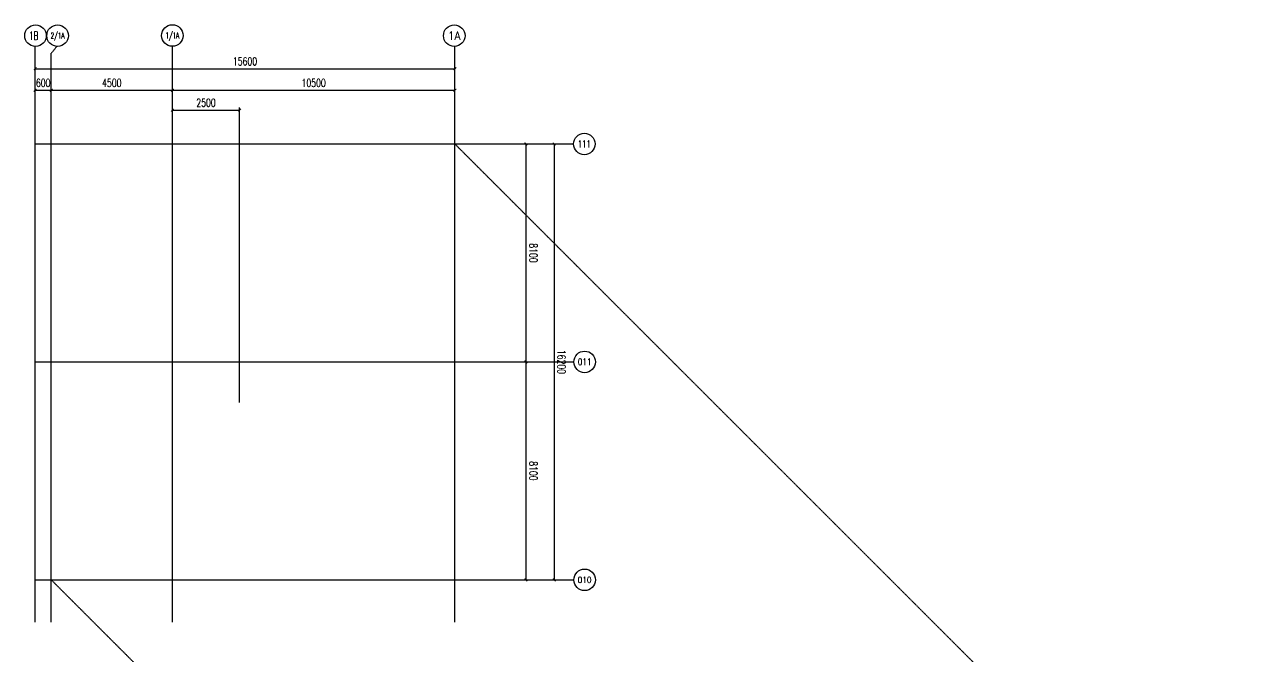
# Model space of a CAD drawing. Extents: x -954573 to 446329, y 489853 to 1226784.
# Drawn here: x 325161 to 371146, y 842781 to 866252 of the extents above; entities that cross this region are included whole.
import ezdxf
from ezdxf.enums import TextEntityAlignment as Align

# ---------------------------------------------------------------- set-up
doc = ezdxf.new("R2010")
doc.units = 0
doc.header["$LTSCALE"] = 10
doc.header["$MEASUREMENT"] = 0
doc.linetypes.add('10平面$0$DOTE', pattern=[2.42, 2, -0.2, 0.02, -0.2])
doc.layers.get('Defpoints').update_dxf_attribs({"color": 210})
for name, color, linetype in [('10平面$0$A-AXIS-D', 8, 'Continuous'), ('10平面$0$A-AXIS-DOTE', 8, '10平面$0$DOTE'), ('10平面$0$AS-WALL', 8, 'Continuous'), ('10平面$0$PUB_TEXT', 8, 'Continuous'), ('A-LIN-V', 9, 'Continuous')]:
    doc.layers.add(name, color=color, linetype=linetype)
doc.styles.add('10平面$0$_TCH_AXIS', font='COMPLEX', dxfattribs={"bigfont": 'GBCBIG'})
doc.styles.add('10平面$0$_TCH_DIM_T3', font='SIMPLEX', dxfattribs={"width": 0.705882, "bigfont": 'GBCBIG'})
doc.styles.add('10平面$0$A-DIM_T3', font='SIMPLEX', dxfattribs={"width": 0.705882, "bigfont": 'GBCBIG'})
doc.dimstyles.new('10平面$0$_TCH_ARCH&&100', dxfattribs={"dimtxt": 297.5, "dimasz": 100, "dimexe": 100, "dimexo": 100, "dimgap": 126.25, "dimtad": 1, "dimdec": 0, "dimzin": 0, "dimdsep": 46, "dimtxsty": '10平面$0$_TCH_DIM_T3', "dimblk": '10平面$0$_ArchTick', "dimcen": 0.09, "dimclrt": 7, "dimazin": 2, "dimtfac": 1, "dimtdec": 0, "dimtix": 1, "dimtmove": 2, "dimatfit": 3, "dimfxl": 0, "dimtolj": 1, "dimtzin": 0, "dimarcsym": 0})
doc.dimstyles.new('10平面$0$A-DIM&&100', dxfattribs={"dimtxt": 297.5, "dimasz": 100, "dimexe": 100, "dimexo": 100, "dimgap": 126.25, "dimtad": 1, "dimdec": 0, "dimzin": 0, "dimdsep": 46, "dimtxsty": '10平面$0$A-DIM_T3', "dimblk": '10平面$0$_ArchTick', "dimcen": 0.09, "dimclrt": 7, "dimazin": 2, "dimtfac": 1, "dimtdec": 0, "dimtix": 1, "dimtmove": 2, "dimatfit": 3, "dimfxl": 0, "dimtolj": 1, "dimtzin": 0, "dimarcsym": 0})

# ---------------------------------------------------------------- blocks, each defined once
blk = doc.blocks.new('10平面$0$_ArchTick')
at = {"color": 0, "linetype": 'ByBlock', "const_width": 0.4}
blk.add_lwpolyline([(-0.5, -0.5), (0.5, 0.5)], dxfattribs=at)
blk = doc.blocks.new('*D3034')
at = {"layer": '10平面$0$A-AXIS-D', "color": 0, "lineweight": -2}
for p, q in [((46282, 58583), (46282, 59097)), ((46282, 58997), (46882, 58997)), ((46882, 58583), (46882, 59097))]:
    blk.add_line(p, q, dxfattribs=at)
at = {"layer": 'Defpoints', "color": 0}
for p in [(46882, 58997), (46282, 58483), (46882, 58483)]:
    blk.add_point(p, dxfattribs=at)
at = {"layer": '10平面$0$A-AXIS-D', "color": 0, "lineweight": -2, "xscale": 100, "yscale": 100, "zscale": 100, "rotation": 180}
blk.add_blockref('10平面$0$_ArchTick', (46282, 58997), dxfattribs=at)
at = {"layer": '10平面$0$A-AXIS-D', "color": 0, "lineweight": -2, "xscale": 100, "yscale": 100, "zscale": 100}
blk.add_blockref('10平面$0$_ArchTick', (46882, 58997), dxfattribs=at)
at = {"layer": '10平面$0$A-AXIS-D', "color": 7, "insert": (46582, 59272), "char_height": 297.5, "attachment_point": 5, "style": '10平面$0$_TCH_DIM_T3'}
blk.add_mtext('\\A1;600', dxfattribs=at)
blk = doc.blocks.new('*D3035')
at = {"layer": '10平面$0$A-AXIS-D', "color": 0, "lineweight": -2}
for p, q in [((46882, 58583), (46882, 59097)), ((46882, 58997), (51382, 58997)), ((51382, 58583), (51382, 59097))]:
    blk.add_line(p, q, dxfattribs=at)
at = {"layer": 'Defpoints', "color": 0}
for p in [(51382, 58997), (46882, 58483), (51382, 58483)]:
    blk.add_point(p, dxfattribs=at)
at = {"layer": '10平面$0$A-AXIS-D', "color": 0, "lineweight": -2, "xscale": 100, "yscale": 100, "zscale": 100, "rotation": 180}
blk.add_blockref('10平面$0$_ArchTick', (46882, 58997), dxfattribs=at)
at = {"layer": '10平面$0$A-AXIS-D', "color": 0, "lineweight": -2, "xscale": 100, "yscale": 100, "zscale": 100}
blk.add_blockref('10平面$0$_ArchTick', (51382, 58997), dxfattribs=at)
at = {"layer": '10平面$0$A-AXIS-D', "color": 7, "insert": (49132, 59272), "char_height": 297.5, "attachment_point": 5, "style": '10平面$0$_TCH_DIM_T3'}
blk.add_mtext('\\A1;4500', dxfattribs=at)
blk = doc.blocks.new('*D3036')
at = {"layer": '10平面$0$A-AXIS-D', "color": 0, "lineweight": -2}
for p, q in [((51382, 58583), (51382, 59097)), ((51382, 58997), (61882, 58997)), ((61882, 58583), (61882, 59097))]:
    blk.add_line(p, q, dxfattribs=at)
at = {"layer": 'Defpoints', "color": 0}
for p in [(61882, 58997), (51382, 58483), (61882, 58483)]:
    blk.add_point(p, dxfattribs=at)
at = {"layer": '10平面$0$A-AXIS-D', "color": 0, "lineweight": -2, "xscale": 100, "yscale": 100, "zscale": 100, "rotation": 180}
blk.add_blockref('10平面$0$_ArchTick', (51382, 58997), dxfattribs=at)
at = {"layer": '10平面$0$A-AXIS-D', "color": 0, "lineweight": -2, "xscale": 100, "yscale": 100, "zscale": 100}
blk.add_blockref('10平面$0$_ArchTick', (61882, 58997), dxfattribs=at)
at = {"layer": '10平面$0$A-AXIS-D', "color": 7, "insert": (56632, 59272), "char_height": 297.5, "attachment_point": 5, "style": '10平面$0$_TCH_DIM_T3'}
blk.add_mtext('\\A1;10500', dxfattribs=at)
blk = doc.blocks.new('*D3037')
at = {"layer": '10平面$0$A-AXIS-D', "color": 0, "lineweight": -2}
for p, q in [((63836, 57000), (64622, 57000)), ((64522, 57000), (64522, 48900)), ((63836, 48900), (64622, 48900))]:
    blk.add_line(p, q, dxfattribs=at)
at = {"layer": 'Defpoints', "color": 0}
for p in [(63736, 57000), (63736, 48900), (64522, 48900)]:
    blk.add_point(p, dxfattribs=at)
at = {"layer": '10平面$0$A-AXIS-D', "color": 0, "lineweight": -2, "xscale": 100, "yscale": 100, "zscale": 100}
for p, rotation in [((64522, 57000), 90), ((64522, 48900), 270)]:
    blk.add_blockref('10平面$0$_ArchTick', p, dxfattribs=dict(at, rotation=rotation))
at = {"layer": '10平面$0$A-AXIS-D', "color": 7, "insert": (64797, 52950), "char_height": 297.5, "attachment_point": 5, "rotation": 270, "style": '10平面$0$A-DIM_T3'}
blk.add_mtext('\\A1;8100', dxfattribs=at)
blk = doc.blocks.new('*D3038')
at = {"layer": '10平面$0$A-AXIS-D', "color": 0, "lineweight": -2}
for p, q in [((63836, 48900), (64622, 48900)), ((64522, 48900), (64522, 40800)), ((63836, 40800), (64622, 40800))]:
    blk.add_line(p, q, dxfattribs=at)
at = {"layer": 'Defpoints', "color": 0}
for p in [(63736, 48900), (63736, 40800), (64522, 40800)]:
    blk.add_point(p, dxfattribs=at)
at = {"layer": '10平面$0$A-AXIS-D', "color": 0, "lineweight": -2, "xscale": 100, "yscale": 100, "zscale": 100}
for p, rotation in [((64522, 48900), 90), ((64522, 40800), 270)]:
    blk.add_blockref('10平面$0$_ArchTick', p, dxfattribs=dict(at, rotation=rotation))
at = {"layer": '10平面$0$A-AXIS-D', "color": 7, "insert": (64797, 44850), "char_height": 297.5, "attachment_point": 5, "rotation": 270, "style": '10平面$0$A-DIM_T3'}
blk.add_mtext('\\A1;8100', dxfattribs=at)
blk = doc.blocks.new('*D3042')
at = {"layer": '10平面$0$A-AXIS-D', "color": 0, "lineweight": -2}
for p, q in [((46282, 59383), (46282, 59897)), ((46282, 59797), (61882, 59797)), ((61882, 59383), (61882, 59897))]:
    blk.add_line(p, q, dxfattribs=at)
at = {"layer": 'Defpoints', "color": 0}
for p in [(61882, 59797), (46282, 59283), (61882, 59283)]:
    blk.add_point(p, dxfattribs=at)
at = {"layer": '10平面$0$A-AXIS-D', "color": 0, "lineweight": -2, "xscale": 100, "yscale": 100, "zscale": 100, "rotation": 180}
blk.add_blockref('10平面$0$_ArchTick', (46282, 59797), dxfattribs=at)
at = {"layer": '10平面$0$A-AXIS-D', "color": 0, "lineweight": -2, "xscale": 100, "yscale": 100, "zscale": 100}
blk.add_blockref('10平面$0$_ArchTick', (61882, 59797), dxfattribs=at)
at = {"layer": '10平面$0$A-AXIS-D', "color": 7, "insert": (54082, 60072), "char_height": 297.5, "attachment_point": 5, "style": '10平面$0$_TCH_DIM_T3'}
blk.add_mtext('\\A1;15600', dxfattribs=at)
blk = doc.blocks.new('*D3048')
at = {"layer": '10平面$0$A-AXIS-D', "color": 0, "lineweight": -2}
for p, q in [((63710, 57000), (65672, 57000)), ((65572, 57000), (65572, 40800)), ((63710, 40800), (65672, 40800))]:
    blk.add_line(p, q, dxfattribs=at)
at = {"layer": 'Defpoints', "color": 0}
for p in [(63610, 57000), (63610, 40800), (65572, 40800)]:
    blk.add_point(p, dxfattribs=at)
at = {"layer": '10平面$0$A-AXIS-D', "color": 0, "lineweight": -2, "xscale": 100, "yscale": 100, "zscale": 100}
for p, rotation in [((65572, 57000), 90), ((65572, 40800), 270)]:
    blk.add_blockref('10平面$0$_ArchTick', p, dxfattribs=dict(at, rotation=rotation))
at = {"layer": '10平面$0$A-AXIS-D', "color": 7, "insert": (65847, 48900), "char_height": 297.5, "attachment_point": 5, "rotation": 270, "style": '10平面$0$_TCH_DIM_T3'}
blk.add_mtext('\\A1;16200', dxfattribs=at)
blk = doc.blocks.new('*D3192')
at = {"layer": '10平面$0$A-AXIS-D', "color": 0, "lineweight": -2}
for p, q in [((51382, 57760), (51382, 58360)), ((51382, 58260), (53882, 58260)), ((53882, 57760), (53882, 58360))]:
    blk.add_line(p, q, dxfattribs=at)
at = {"layer": 'Defpoints', "color": 0}
for p in [(53882, 58260), (51382, 57660), (53882, 57660)]:
    blk.add_point(p, dxfattribs=at)
at = {"layer": '10平面$0$A-AXIS-D', "color": 0, "lineweight": -2, "xscale": 100, "yscale": 100, "zscale": 100, "rotation": 180}
blk.add_blockref('10平面$0$_ArchTick', (51382, 58260), dxfattribs=at)
at = {"layer": '10平面$0$A-AXIS-D', "color": 0, "lineweight": -2, "xscale": 100, "yscale": 100, "zscale": 100}
blk.add_blockref('10平面$0$_ArchTick', (53882, 58260), dxfattribs=at)
at = {"layer": '10平面$0$A-AXIS-D', "color": 7, "insert": (52632, 58535), "char_height": 297.5, "attachment_point": 5, "style": '10平面$0$_TCH_DIM_T3'}
blk.add_mtext('\\A1;2500', dxfattribs=at)
blk = doc.blocks.new('10平面$0$dote')
at = {"layer": '10平面$0$A-AXIS-D'}
for centre in [(46297.3, 61026.1), (47117.3, 61026.4), (51382.2, 61032.3), (61857.3, 61026.1), (66691.5, 57001.1), (66701.5, 48901.1), (66701.5, 40801.1)]:
    blk.add_circle(centre, 400, dxfattribs=at)
at = {"layer": '10平面$0$A-AXIS-DOTE'}
for p, q in [((46282.2, 39230), (46282.2, 60626.4)), ((47087.6, 60626.4), (46882.2, 60370)), ((46882.2, 39230), (46882.2, 60370)), ((51382.2, 39230), (51382.2, 60626.4)), ((61882.2, 39230), (61882.2, 60626.4)), ((53882.2, 47390), (53882.2, 58090)), ((46282.2, 57000), (66291.5, 57000)), ((61882.2, 57000), (91882.2, 27000)), ((46282.2, 48900), (66301.5, 48900)), ((46282.2, 40800), (66301.5, 40800)), ((76882.2, 10800), (46882.2, 40800))]:
    blk.add_line(p, q, dxfattribs=at)
at = {"layer": '10平面$0$PUB_TEXT', "style": '10平面$0$_TCH_AXIS'}
for s, height, width, p, p2 in [('1B ', 307.25, 0.551724, (46063.2, 60872.5), (46531.4, 60872.5)), ('2/1A', 219.77, 0.65625, (46859.8, 60916.5), (47374.8, 60916.5)), ('1/1A', 232.83, 0.65625, (51127.5, 60915.9), (51636.9, 60915.9))]:
    blk.add_text(s, height=height, dxfattribs=dict(at, width=width)).set_placement(p, p2, align=Align.FIT)
for s, height, p, p2 in [('1A', 300.65, (61621.1, 60875.8), (62093.5, 60875.8)), ('111', 265.5, (66445, 56868.4), (66938, 56868.4)), ('011', 241.21, (66448.8, 48780.5), (66954.2, 48780.5)), ('010', 220.59, (66444.1, 40690.8), (66958.8, 40690.8))]:
    blk.add_text(s, height=height, dxfattribs=at).set_placement(p, p2, align=Align.FIT)
at = {"layer": '10平面$0$A-AXIS-D'}
for base, p1, p2, angle, picture, middle in [((61882.2, 59796.7), (46282.2, 59283.1), (61882.2, 59283.1), 0, '*D3042', (54082.2, 60071.7)), ((46882.2, 58996.7), (46282.2, 58483.1), (46882.2, 58483.1), 0, '*D3034', (46582.2, 59271.7)), ((51382.2, 58996.7), (46882.2, 58483.1), (51382.2, 58483.1), 0, '*D3035', (49132.2, 59271.7)), ((61882.2, 58996.7), (51382.2, 58483.1), (61882.2, 58483.1), 0, '*D3036', (56632.2, 59271.7)), ((53882.2, 58260), (51382.2, 57660), (53882.2, 57660), 360, '*D3192', (52632.2, 58535))]:
    dim = blk.add_linear_dim(base=base, p1=p1, p2=p2, angle=angle, dimstyle='10平面$0$_TCH_ARCH&&100', override={"dimgap": 0}, dxfattribs=at)
    dim.commit()
    dim.dimension.update_dxf_attribs({"geometry": picture, "text_midpoint": middle, "dimtype": 129})
for base, p1, p2, dimstyle, picture, middle in [((65571.9, 40800), (63610, 57000), (63610, 40800), '10平面$0$_TCH_ARCH&&100', '*D3048', (65846.9, 48900)), ((64522.2, 48900), (63735.8, 57000), (63735.8, 48900), '10平面$0$A-DIM&&100', '*D3037', (64797.2, 52950)), ((64522.2, 40800), (63735.8, 48900), (63735.8, 40800), '10平面$0$A-DIM&&100', '*D3038', (64797.2, 44850))]:
    dim = blk.add_linear_dim(base=base, p1=p1, p2=p2, angle=270, dimstyle=dimstyle, override={"dimgap": 0}, dxfattribs=at)
    dim.commit()
    dim.dimension.update_dxf_attribs({"geometry": picture, "text_midpoint": middle, "dimtype": 129, "text_rotation": 270})
blk = doc.blocks.new('10平面')
at = {"layer": '10平面$0$AS-WALL'}
blk.add_blockref('10平面$0$dote', (279263.6, 804820), dxfattribs=at)

msp = doc.modelspace()

# ---------------------------------------------------------------- block references
at = {"layer": 'A-LIN-V'}
msp.add_blockref('10平面', (0, 0), dxfattribs=at)

doc.saveas('drawing.dxf')
